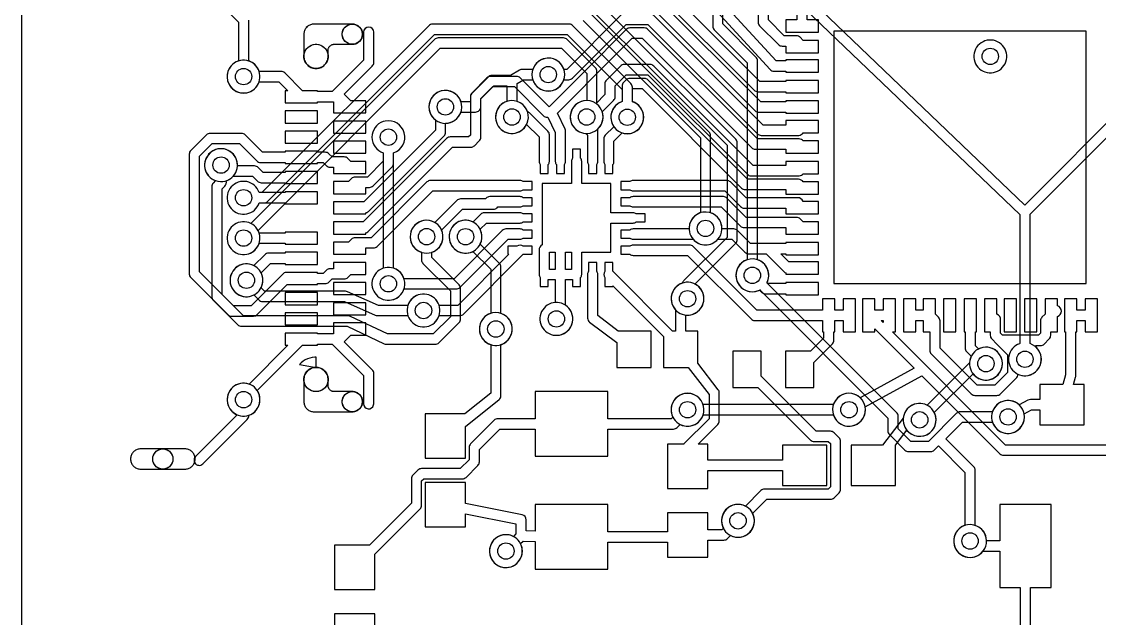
# Model space of a CAD drawing. Header units: millimetres. Extents: x 14 to 284, y -1 to 109.
# Drawn here: x 14 to 40.7, y 43.83 to 58.61 of the extents above; entities that cross this region are included whole.
import ezdxf

# ---------------------------------------------------------------- set-up
doc = ezdxf.new("R2010")
doc.units = ezdxf.units.MM

msp = doc.modelspace()

# ---------------------------------------------------------------- linework, layer by layer
at = {"layer": '16_copper'}
for points in [[(26.32, 60.713), (31.478, 55.555), (31.478, 53.269), (30.41, 52.201, 0.1515), (30.369, 52.136), (30.32, 52.115), (30.274, 52.089), (30.231, 52.056), (30.194, 52.019), (30.161, 51.976), (30.135, 51.93), (30.114, 51.881), (30.101, 51.829), (30.094, 51.777), (30.094, 51.723), (30.101, 51.671), (30.114, 51.619), (30.135, 51.57), (30.161, 51.524), (30.194, 51.481), (30.231, 51.444), (30.274, 51.411), (30.32, 51.385), (30.369, 51.364), (30.421, 51.351), (30.473, 51.344), (30.527, 51.344), (30.579, 51.351, 0.714252), (30.682, 52.114), (31.695, 53.126, 0.198912), (31.732, 53.216), (31.732, 55.608, 0.198912), (31.695, 55.697), (26.463, 60.929, 0.198912)], [(31.123, 59.382), (31.123, 58.5, 0.198912), (31.16, 58.41), (31.978, 57.592), (31.978, 52.716, 0.941276), (32.184, 51.93), (32.236, 51.943, 0.035223), (32.289, 51.966), (35.463, 48.792), (35.463, 48.476, 0.198912), (35.5, 48.387), (35.887, 48, 0.198912), (35.976, 47.963), (36.524, 47.963, 0.198912), (36.613, 48), (36.717, 48.103), (37.373, 47.447), (37.373, 46.137, 0.941276), (37.579, 45.351), (37.631, 45.364, 0.720356), (37.627, 46.137), (37.627, 47.5, 0.198912), (37.59, 47.59), (36.897, 48.283), (37.308, 48.695), (38.053, 48.695, 0.941276), (38.839, 48.901), (38.825, 48.953, 0.720356), (38.053, 48.949), (37.256, 48.949, 0.198912), (37.166, 48.912), (36.471, 48.217), (36.029, 48.217), (35.717, 48.529), (35.717, 48.844, 0.198912), (35.679, 48.934), (32.468, 52.145, 0.459093), (32.232, 52.716), (32.232, 57.645, 0.198912), (32.195, 57.735), (31.377, 58.553), (31.377, 59.28, 0.970637)], [(41.408, 56.623), (38.856, 54.07), (33.617, 59.075, 0.966426)], [(27.91, 58.637), (30.817, 55.73), (30.817, 53.876), (30.813, 53.875), (30.764, 53.855), (30.718, 53.828), (30.676, 53.796), (30.638, 53.758), (30.606, 53.716), (30.579, 53.67), (30.559, 53.621), (30.545, 53.569), (30.538, 53.516), (30.538, 53.463), (30.545, 53.41), (30.559, 53.359), (30.579, 53.309), (30.606, 53.263), (30.638, 53.221), (30.676, 53.183), (30.718, 53.151), (30.764, 53.124), (30.813, 53.104), (30.865, 53.09), (30.918, 53.083), (30.971, 53.083), (31.024, 53.09, 0.771278), (31.071, 53.876), (31.071, 55.783, 0.198912), (31.034, 55.873), (28.053, 58.854, 0.198912)], [(33.442, 58.891), (38.731, 53.838), (38.731, 50.637), (38.727, 50.636), (38.678, 50.615), (38.631, 50.589), (38.589, 50.556), (38.551, 50.519), (38.519, 50.476), (38.492, 50.43), (38.472, 50.381), (38.458, 50.329), (38.451, 50.277), (38.451, 50.223), (38.458, 50.171), (38.472, 50.119), (38.492, 50.07), (38.519, 50.024), (38.551, 49.981), (38.589, 49.944), (38.631, 49.911), (38.678, 49.885), (38.727, 49.864), (38.778, 49.851), (38.831, 49.844), (38.884, 49.844), (38.937, 49.851, 0.771278), (38.985, 50.637), (38.985, 53.84), (41.551, 56.406)]]:
    msp.add_lwpolyline(points, format="xyb", dxfattribs=at)
for points in [[(19.579, 53.851, 0.270611), (19.887, 54.123), (20.008, 54.123, 0.198912), (20.097, 54.16), (24.232, 58.294), (27.518, 58.294), (28.879, 56.934), (28.879, 56.63, 0.941276), (29.086, 55.844), (29.137, 55.858, 0.720356), (29.133, 56.63), (29.133, 56.986, 0.198912), (29.096, 57.076), (27.661, 58.511, 0.198912), (27.571, 58.548), (24.179, 58.548, 0.198912), (24.089, 58.511), (19.955, 54.377), (19.887, 54.377), (19.886, 54.381), (19.865, 54.43), (19.839, 54.476), (19.806, 54.519), (19.769, 54.556), (19.726, 54.589), (19.68, 54.615), (19.631, 54.636), (19.579, 54.649), (19.527, 54.656), (19.473, 54.656), (19.421, 54.649), (19.369, 54.636), (19.32, 54.615), (19.274, 54.589), (19.231, 54.556), (19.194, 54.519), (19.161, 54.476), (19.135, 54.43), (19.114, 54.381), (19.101, 54.329), (19.094, 54.277), (19.094, 54.223), (19.101, 54.171), (19.114, 54.119), (19.135, 54.07), (19.161, 54.024), (19.194, 53.981), (19.231, 53.944), (19.274, 53.911), (19.32, 53.885), (19.369, 53.864), (19.421, 53.851), (19.473, 53.844), (19.527, 53.844)], [(19.579, 52.851, 0.500459), (19.86, 53.438), (24.374, 57.952), (27.376, 57.952), (28.002, 57.326), (28.002, 56.656, 0.969904), (27.973, 55.844), (28.027, 55.844, 0.682561), (28.256, 56.566), (28.256, 57.379, 0.198912), (28.219, 57.469), (27.519, 58.168, 0.198912), (27.429, 58.206), (24.321, 58.206, 0.198912), (24.231, 58.168), (19.679, 53.616), (19.631, 53.636), (19.579, 53.649), (19.527, 53.656), (19.473, 53.656), (19.421, 53.649), (19.369, 53.636), (19.32, 53.615), (19.274, 53.589), (19.231, 53.556), (19.194, 53.519), (19.161, 53.476), (19.135, 53.43), (19.114, 53.381), (19.101, 53.329), (19.094, 53.277), (19.094, 53.223), (19.101, 53.171), (19.114, 53.119), (19.135, 53.07), (19.161, 53.024), (19.194, 52.981), (19.231, 52.944), (19.274, 52.911), (19.32, 52.885), (19.369, 52.864), (19.421, 52.851), (19.473, 52.844), (19.527, 52.844)], [(26.229, 55.851, 0.771278), (26.277, 56.637), (26.277, 57.078), (26.435, 57.173), (26.663, 57.173, 0.941276), (27.449, 57.379), (27.436, 57.431, 0.720356), (26.663, 57.427), (26.4, 57.427, 0.135931), (26.335, 57.409), (26.115, 57.277), (25.65, 57.277, 0.198912), (25.56, 57.24), (25.16, 56.84, 0.198912), (25.123, 56.75), (25.123, 56.627), (24.887, 56.627, 0.941276), (24.101, 56.421), (24.114, 56.369, 0.720356), (24.887, 56.373), (25.25, 56.373, 0.414214), (25.377, 56.5), (25.377, 56.697), (25.703, 57.023), (26.023, 57.023), (26.023, 56.637), (26.019, 56.636), (25.97, 56.615), (25.924, 56.589), (25.881, 56.556), (25.844, 56.519), (25.811, 56.476), (25.785, 56.43), (25.764, 56.381), (25.751, 56.329), (25.744, 56.277), (25.744, 56.223), (25.751, 56.171), (25.764, 56.119), (25.785, 56.07), (25.811, 56.024), (25.844, 55.981), (25.881, 55.944), (25.924, 55.911), (25.97, 55.885), (26.019, 55.864), (26.071, 55.851), (26.123, 55.844), (26.177, 55.844)], [(23.168, 51.719, 0.771278), (23.216, 52.506), (23.216, 55.363, 0.941276), (23.009, 56.149), (22.958, 56.136, 0.720356), (22.962, 55.363), (22.962, 52.506), (22.958, 52.505), (22.909, 52.484), (22.863, 52.457), (22.82, 52.425), (22.783, 52.387), (22.75, 52.345), (22.724, 52.299), (22.703, 52.25), (22.689, 52.198), (22.682, 52.145), (22.682, 52.092), (22.689, 52.039), (22.703, 51.988), (22.724, 51.939), (22.75, 51.893), (22.783, 51.85), (22.82, 51.813), (22.863, 51.78), (22.909, 51.754), (22.958, 51.733), (23.009, 51.719), (23.062, 51.712), (23.115, 51.712)], [(18.967, 51.856), (18.967, 54.471), (19.032, 54.537, 0.287325), (19.073, 54.672), (19.123, 54.692, 1), (18.762, 55.423), (18.716, 55.396, 0.577351), (18.762, 54.692), (18.809, 54.673), (18.75, 54.613, 0.198912), (18.713, 54.524), (18.713, 51.804, 0.198912), (18.75, 51.714), (19.358, 51.106, 0.198912), (19.448, 51.069), (22.065, 51.069), (22.985, 50.635, 0.110562), (23.039, 50.623), (24.25, 50.623, 0.198912), (24.34, 50.66), (24.84, 51.16, 0.198912), (24.877, 51.25), (24.877, 52, 0.198912), (24.84, 52.09), (24.162, 52.768), (24.162, 52.899, 0.941276), (23.955, 53.685), (23.904, 53.672, 0.720356), (23.908, 52.899), (23.908, 52.715, 0.198912), (23.945, 52.625), (24.623, 51.947), (24.623, 51.303), (24.197, 50.877), (23.067, 50.877), (22.147, 51.311, 0.110562), (22.093, 51.323), (19.5, 51.323)], [(25.829, 50.601, 0.771278), (25.877, 51.387), (25.877, 52.535, 0.198912), (25.84, 52.625), (25.363, 53.101, 0.941273), (24.661, 53.511), (24.635, 53.465, 0.720354), (25.184, 52.922), (25.623, 52.482), (25.623, 51.387), (25.619, 51.386), (25.57, 51.365), (25.524, 51.339), (25.481, 51.306), (25.444, 51.269), (25.411, 51.226), (25.385, 51.18), (25.364, 51.131), (25.351, 51.079), (25.344, 51.027), (25.344, 50.973), (25.351, 50.921), (25.364, 50.869), (25.385, 50.82), (25.411, 50.774), (25.444, 50.731), (25.481, 50.694), (25.524, 50.661), (25.57, 50.635), (25.619, 50.614), (25.671, 50.601), (25.723, 50.594), (25.777, 50.594)], [(24.038, 51.059, 1), (23.879, 51.858), (23.828, 51.844, 0.235788), (23.572, 51.585), (22.842, 51.585), (22.077, 51.924, 0.104642), (22.026, 51.935), (20.022, 51.935), (19.934, 52.023, 0.941273), (19.233, 52.432), (19.206, 52.386, 0.720354), (19.755, 51.843), (19.879, 51.718, 0.198912), (19.969, 51.681), (21.999, 51.681), (22.764, 51.342, 0.104642), (22.815, 51.331), (23.572, 51.331), (23.573, 51.328), (23.593, 51.278), (23.62, 51.232), (23.652, 51.19), (23.69, 51.152), (23.732, 51.12), (23.778, 51.093), (23.828, 51.073), (23.879, 51.059), (23.932, 51.052), (23.985, 51.052)], [(36.329, 48.351, 0.496235), (36.613, 48.934), (37.572, 49.892, 0.963878), (38.231, 50.369), (38.199, 50.411, 0.671223), (37.486, 50.166), (36.434, 49.113), (36.43, 49.115), (36.381, 49.136), (36.329, 49.149), (36.277, 49.156), (36.223, 49.156), (36.171, 49.149), (36.119, 49.136), (36.07, 49.115), (36.024, 49.089), (35.981, 49.056), (35.944, 49.019), (35.911, 48.976), (35.885, 48.93), (35.864, 48.881), (35.851, 48.829), (35.844, 48.777), (35.844, 48.723), (35.851, 48.671), (35.864, 48.619), (35.885, 48.57), (35.911, 48.524), (35.944, 48.481), (35.981, 48.444), (36.024, 48.411), (36.07, 48.385), (36.119, 48.364), (36.171, 48.351), (36.223, 48.344), (36.277, 48.344)], [(30.579, 48.601, 0.270611), (30.887, 48.873), (34.113, 48.873, 0.941276), (34.899, 49.079), (34.886, 49.131, 0.720356), (34.113, 49.127), (30.887, 49.127), (30.886, 49.131), (30.865, 49.18), (30.839, 49.226), (30.806, 49.269), (30.769, 49.306), (30.726, 49.339), (30.68, 49.365), (30.631, 49.386), (30.579, 49.399), (30.527, 49.406), (30.473, 49.406), (30.421, 49.399), (30.369, 49.386), (30.32, 49.365), (30.274, 49.339), (30.231, 49.306), (30.194, 49.269), (30.161, 49.226), (30.135, 49.18), (30.114, 49.131), (30.101, 49.079), (30.094, 49.027), (30.094, 48.973), (30.101, 48.921), (30.114, 48.869), (30.135, 48.82), (30.161, 48.774), (30.194, 48.731), (30.231, 48.694), (30.274, 48.661), (30.32, 48.635), (30.369, 48.614), (30.421, 48.601), (30.473, 48.594), (30.527, 48.594)]]:
    msp.add_lwpolyline(points, format="xyb", close=True, dxfattribs=at)
for points in [[(38.079, 57.351), (38.131, 57.364), (38.18, 57.385), (38.226, 57.411), (38.269, 57.444), (38.306, 57.481), (38.339, 57.524), (38.365, 57.57), (38.386, 57.619), (38.399, 57.671), (38.406, 57.723), (38.406, 57.777), (38.399, 57.829), (38.386, 57.881), (38.365, 57.93), (38.339, 57.976), (38.306, 58.019), (38.269, 58.056), (38.226, 58.089), (38.18, 58.115), (38.131, 58.136), (38.079, 58.149), (38.027, 58.156), (37.973, 58.156), (37.921, 58.149), (37.869, 58.136), (37.82, 58.115), (37.774, 58.089), (37.731, 58.056), (37.694, 58.019), (37.661, 57.976), (37.635, 57.93), (37.614, 57.881), (37.601, 57.829), (37.594, 57.777), (37.594, 57.723), (37.601, 57.671), (37.614, 57.619), (37.635, 57.57), (37.661, 57.524), (37.694, 57.481), (37.731, 57.444), (37.774, 57.411), (37.82, 57.385), (37.869, 57.364), (37.921, 57.351), (37.973, 57.344), (38.027, 57.344)], [(19.579, 56.851), (19.631, 56.864), (19.68, 56.885), (19.726, 56.911), (19.769, 56.944), (19.806, 56.981), (19.839, 57.024), (19.865, 57.07), (19.886, 57.119), (19.899, 57.171), (19.906, 57.223), (19.906, 57.277), (19.899, 57.329), (19.886, 57.381), (19.865, 57.43), (19.839, 57.476), (19.806, 57.519), (19.769, 57.556), (19.726, 57.589), (19.68, 57.615), (19.631, 57.636), (19.579, 57.649), (19.527, 57.656), (19.473, 57.656), (19.421, 57.649), (19.369, 57.636), (19.32, 57.615), (19.274, 57.589), (19.231, 57.556), (19.194, 57.519), (19.161, 57.476), (19.135, 57.43), (19.114, 57.381), (19.101, 57.329), (19.094, 57.277), (19.094, 57.223), (19.101, 57.171), (19.114, 57.119), (19.135, 57.07), (19.161, 57.024), (19.194, 56.981), (19.231, 56.944), (19.274, 56.911), (19.32, 56.885), (19.369, 56.864), (19.421, 56.851), (19.473, 56.844), (19.527, 56.844)], [(27.329, 50.851), (27.381, 50.864), (27.43, 50.885), (27.476, 50.911), (27.519, 50.944), (27.556, 50.981), (27.589, 51.024), (27.615, 51.07), (27.636, 51.119), (27.649, 51.171), (27.656, 51.223), (27.656, 51.277), (27.649, 51.329), (27.636, 51.381), (27.615, 51.43), (27.589, 51.476), (27.556, 51.519), (27.519, 51.556), (27.476, 51.589), (27.43, 51.615), (27.381, 51.636), (27.329, 51.649), (27.277, 51.656), (27.223, 51.656), (27.171, 51.649), (27.119, 51.636), (27.07, 51.615), (27.024, 51.589), (26.981, 51.556), (26.944, 51.519), (26.911, 51.476), (26.885, 51.43), (26.864, 51.381), (26.851, 51.329), (26.844, 51.277), (26.844, 51.223), (26.851, 51.171), (26.864, 51.119), (26.885, 51.07), (26.911, 51.024), (26.944, 50.981), (26.981, 50.944), (27.024, 50.911), (27.07, 50.885), (27.119, 50.864), (27.171, 50.851), (27.223, 50.844), (27.277, 50.844)], [(19.579, 48.851), (19.631, 48.864), (19.68, 48.885), (19.726, 48.911), (19.769, 48.944), (19.806, 48.981), (19.839, 49.024), (19.865, 49.07), (19.886, 49.119), (19.899, 49.171), (19.906, 49.223), (19.906, 49.277), (19.899, 49.329), (19.886, 49.381), (19.865, 49.43), (19.839, 49.476), (19.806, 49.519), (19.769, 49.556), (19.726, 49.589), (19.68, 49.615), (19.631, 49.636), (19.579, 49.649), (19.527, 49.656), (19.473, 49.656), (19.421, 49.649), (19.369, 49.636), (19.32, 49.615), (19.274, 49.589), (19.231, 49.556), (19.194, 49.519), (19.161, 49.476), (19.135, 49.43), (19.114, 49.381), (19.101, 49.329), (19.094, 49.277), (19.094, 49.223), (19.101, 49.171), (19.114, 49.119), (19.135, 49.07), (19.161, 49.024), (19.194, 48.981), (19.231, 48.944), (19.274, 48.911), (19.32, 48.885), (19.369, 48.864), (19.421, 48.851), (19.473, 48.844), (19.527, 48.844)], [(31.829, 45.851), (31.881, 45.864), (31.93, 45.885), (31.976, 45.911), (32.019, 45.944), (32.056, 45.981), (32.089, 46.024), (32.115, 46.07), (32.136, 46.119), (32.149, 46.171), (32.156, 46.223), (32.156, 46.277), (32.149, 46.329), (32.136, 46.381), (32.115, 46.43), (32.089, 46.476), (32.056, 46.519), (32.019, 46.556), (31.976, 46.589), (31.93, 46.615), (31.881, 46.636), (31.829, 46.649), (31.777, 46.656), (31.723, 46.656), (31.671, 46.649), (31.619, 46.636), (31.57, 46.615), (31.524, 46.589), (31.481, 46.556), (31.444, 46.519), (31.411, 46.476), (31.385, 46.43), (31.364, 46.381), (31.351, 46.329), (31.344, 46.277), (31.344, 46.223), (31.351, 46.171), (31.364, 46.119), (31.385, 46.07), (31.411, 46.024), (31.444, 45.981), (31.481, 45.944), (31.524, 45.911), (31.57, 45.885), (31.619, 45.864), (31.671, 45.851), (31.723, 45.844), (31.777, 45.844)], [(26.079, 45.101), (26.131, 45.114), (26.18, 45.135), (26.226, 45.161), (26.269, 45.194), (26.306, 45.231), (26.339, 45.274), (26.365, 45.32), (26.386, 45.369), (26.399, 45.421), (26.406, 45.473), (26.406, 45.527), (26.399, 45.579), (26.386, 45.631), (26.365, 45.68), (26.339, 45.726), (26.306, 45.769), (26.269, 45.806), (26.226, 45.839), (26.18, 45.865), (26.131, 45.886), (26.079, 45.899), (26.027, 45.906), (25.973, 45.906), (25.921, 45.899), (25.869, 45.886), (25.82, 45.865), (25.774, 45.839), (25.731, 45.806), (25.694, 45.769), (25.661, 45.726), (25.635, 45.68), (25.614, 45.631), (25.601, 45.579), (25.594, 45.527), (25.594, 45.473), (25.601, 45.421), (25.614, 45.369), (25.635, 45.32), (25.661, 45.274), (25.694, 45.231), (25.731, 45.194), (25.774, 45.161), (25.82, 45.135), (25.869, 45.114), (25.921, 45.101), (25.973, 45.094), (26.027, 45.094)]]:
    msp.add_lwpolyline(points, close=True, dxfattribs=at)
at = {"layer": '1_copper'}
for points in [[(33.745, 58.146), (33.366, 58.146), (33.289, 58.223, 0.198912), (33.199, 58.26), (32.895, 58.26), (32.502, 58.653), (32.502, 60.1), (32.875, 60.1), (32.875, 61.2), (31.875, 61.2), (31.875, 60.1), (32.248, 60.1), (32.248, 58.6, 0.198912), (32.285, 58.511), (32.753, 58.043, 0.198912), (32.843, 58.006), (32.932, 58.006), (32.932, 57.841), (33.745, 57.841)], [(33.745, 57.663), (32.932, 57.663), (32.932, 57.638), (32.695, 57.638), (30.375, 60.168), (30.375, 61.075), (29.375, 61.075), (29.375, 59.975), (30.207, 59.975), (32.546, 57.425, 0.210173), (32.639, 57.384), (32.932, 57.384), (32.932, 57.358), (33.745, 57.358)], [(33.745, 58.654), (33.465, 58.654), (33.465, 58.905, 0.951161), (33.07, 59.615), (33.024, 59.589, 0.705444), (33.211, 58.845), (33.211, 58.654), (32.932, 58.654), (32.932, 58.349), (33.745, 58.349)], [(33.253, 55.795, 0.267218), (33.366, 55.86), (33.745, 55.86), (33.745, 56.164), (32.932, 56.164), (32.932, 56.048), (32.374, 56.048), (29.661, 58.761, 0.198912), (29.571, 58.798), (28.929, 58.798, 0.198912), (28.839, 58.761), (27.505, 57.427), (27.437, 57.427, 0.941276), (26.651, 57.221), (26.664, 57.169, 0.720356), (27.437, 57.173), (27.558, 57.173, 0.198912), (27.647, 57.21), (28.982, 58.544), (29.518, 58.544), (32.231, 55.832, 0.198912), (32.321, 55.794), (33.248, 55.794)], [(22.53, 53.379, 0.12189), (22.582, 53.41), (24.674, 55.502), (25.129, 55.502, 0.198912), (25.219, 55.539), (25.34, 55.66, 0.198912), (25.377, 55.75), (25.377, 56.705), (25.674, 57.002), (26.211, 57.002), (26.931, 56.281, 0.198912), (27.021, 56.244), (27.041, 56.244), (27.223, 55.864), (27.223, 55.15, 0.167531), (27.25, 55.072), (27.25, 54.85), (27.45, 54.85), (27.45, 55.072, 0.166372), (27.477, 55.15), (27.477, 55.892, 0.111899), (27.465, 55.947), (27.275, 56.345), (28.668, 57.739, 0.070663), (28.69, 57.767), (29.124, 58.202), (29.376, 58.202), (32.089, 55.489, 0.198912), (32.179, 55.452), (32.932, 55.452), (32.932, 55.352), (33.745, 55.352), (33.745, 55.656), (33.366, 55.656, 0.233543), (33.264, 55.706), (32.232, 55.706), (29.519, 58.418, 0.198912), (29.429, 58.456), (29.071, 58.456, 0.198912), (28.981, 58.418), (28.489, 57.926, 0.06806), (28.468, 57.897), (27.071, 56.501), (26.354, 57.219, 0.198912), (26.264, 57.256), (25.621, 57.256, 0.198912), (25.531, 57.219), (25.16, 56.847, 0.198912), (25.123, 56.758), (25.123, 55.803), (25.076, 55.756), (24.621, 55.756, 0.198912), (24.531, 55.719), (22.463, 53.65), (21.73, 53.65), (21.73, 53.35), (22.53, 53.35)], [(33.269, 54.795, 0.222314), (33.366, 54.844), (33.745, 54.844), (33.745, 55.148), (32.932, 55.148), (32.932, 55.048), (32.124, 55.048), (29.661, 57.511, 0.198912), (29.571, 57.548), (28.929, 57.548, 0.198912), (28.839, 57.511), (28.489, 57.161, 0.198912), (28.452, 57.071), (28.452, 56.803), (28.233, 56.584, 0.94593), (27.731, 55.944), (27.774, 55.911, 0.133792), (27.977, 55.844), (28.023, 55.797), (28.023, 55.15, 0.167531), (28.05, 55.072), (28.05, 54.85), (28.25, 54.85), (28.25, 55.072, 0.166372), (28.277, 55.15), (28.277, 55.85, 0.168934), (28.269, 55.944), (28.306, 55.981, 0.266122), (28.386, 56.378), (28.668, 56.66, 0.198912), (28.706, 56.75), (28.706, 57.018), (28.982, 57.294), (29.518, 57.294), (31.981, 54.832, 0.198912), (32.071, 54.794), (33.264, 54.794)], [(33.745, 54.64), (33.366, 54.64, 0.278687), (33.248, 54.706), (31.982, 54.706), (29.519, 57.168, 0.198912), (29.429, 57.206), (29.071, 57.206, 0.198912), (28.981, 57.168), (28.916, 57.104, 0.198912), (28.879, 57.014), (28.879, 56.63, 0.503195), (28.673, 56.01), (28.46, 55.797, 0.198912), (28.423, 55.708), (28.423, 55.15, 0.167531), (28.45, 55.072), (28.45, 54.85), (28.65, 54.85), (28.65, 55.072, 0.166372), (28.677, 55.15), (28.677, 55.655), (28.879, 55.857, 0.995178), (29.137, 56.629), (29.133, 56.63), (29.133, 56.952), (29.376, 56.952), (31.839, 54.489, 0.198912), (31.929, 54.452), (32.932, 54.452), (32.932, 54.336), (33.745, 54.336)], [(22.53, 53.876, 0.152886), (22.597, 53.91), (24.469, 55.781, 0.198912), (24.506, 55.871), (24.506, 56.094, 0.960953), (24.527, 56.906), (24.473, 56.906, 0.691155), (24.252, 56.178), (24.252, 55.924), (22.478, 54.15), (21.73, 54.15), (21.73, 53.85), (22.53, 53.85)], [(27.05, 55.072, 0.166372), (27.077, 55.15), (27.077, 55.808, 0.198912), (27.04, 55.897), (26.597, 56.34, 0.14443), (26.536, 56.381), (26.515, 56.43, 1), (25.785, 56.07), (25.811, 56.024, 0.573041), (26.513, 56.065), (26.823, 55.755), (26.823, 55.15, 0.167531), (26.85, 55.072), (26.85, 54.85), (27.05, 54.85)], [(22.53, 54.507), (22.619, 54.507, 0.198912), (22.709, 54.544), (23.179, 55.014, 0.198912), (23.216, 55.103), (23.216, 55.363, 0.941276), (23.009, 56.149), (22.958, 56.136, 0.720356), (22.962, 55.363), (22.962, 55.156), (22.567, 54.761), (22.264, 54.761, 0.198912), (22.174, 54.724), (22.1, 54.65), (21.73, 54.65), (21.73, 54.35), (22.53, 54.35)], [(19.75, 51.319, 0.187839), (19.835, 51.356), (20.579, 52.1), (21.33, 52.1), (21.33, 52.123), (21.525, 52.123, 0.198912), (21.614, 52.16), (21.693, 52.239), (21.996, 52.239, 0.198912), (22.086, 52.276), (22.16, 52.35), (22.53, 52.35), (22.53, 52.65), (21.73, 52.65), (21.73, 52.493), (21.641, 52.493, 0.198912), (21.551, 52.456), (21.472, 52.377), (21.33, 52.377), (21.33, 52.4), (20.53, 52.4, 0.166445), (20.459, 52.34), (19.692, 51.573), (19.25, 51.573), (18.409, 52.414), (18.409, 55.278), (18.722, 55.591), (19.398, 55.591), (19.829, 55.16, 0.198912), (19.919, 55.123), (20.53, 55.123), (20.53, 55.1), (21.33, 55.1), (21.33, 55.123), (21.472, 55.123), (21.551, 55.044, 0.198912), (21.641, 55.007), (21.73, 55.007), (21.73, 54.85), (22.53, 54.85), (22.53, 55.15), (22.16, 55.15), (22.086, 55.224, 0.198912), (21.996, 55.261), (21.693, 55.261), (21.614, 55.34, 0.198912), (21.525, 55.377), (21.33, 55.377), (21.33, 55.4), (20.53, 55.4), (20.53, 55.377), (19.971, 55.377), (19.541, 55.808, 0.198912), (19.451, 55.845), (18.669, 55.845, 0.198912), (18.579, 55.808), (18.192, 55.421, 0.198912), (18.155, 55.331), (18.155, 52.361, 0.198912), (18.192, 52.272), (19.108, 51.356, 0.198912), (19.198, 51.319), (19.745, 51.319)], [(21.33, 54.9), (20.53, 54.9), (20.53, 54.877), (19.987, 54.877), (19.863, 55, 0.198912), (19.774, 55.037), (19.349, 55.037, 0.992015), (18.536, 55.084), (18.536, 55.031, 0.661218), (19.243, 54.783), (19.721, 54.783), (19.844, 54.66, 0.198912), (19.934, 54.623), (20.53, 54.623), (20.53, 54.6), (21.33, 54.6)], [(27.329, 50.851, 0.66736), (27.477, 51.588), (27.477, 52.223), (27.65, 52.223), (27.65, 52.05), (27.85, 52.05), (27.85, 52.272, 0.166882), (27.877, 52.35), (27.877, 52.9), (28.6, 52.9), (28.6, 53.623), (29.15, 53.623, 0.167531), (29.228, 53.65), (29.45, 53.65), (29.45, 53.85), (29.228, 53.85, 0.166372), (29.15, 53.877), (28.6, 53.877), (28.6, 54.6), (27.877, 54.6), (27.877, 55.15, 0.167531), (27.85, 55.228), (27.85, 55.45), (27.65, 55.45), (27.65, 55.228, 0.166372), (27.623, 55.15), (27.623, 54.6), (26.9, 54.6), (26.9, 53.08, 0.31005), (26.823, 52.95), (26.823, 52.35, 0.167531), (26.85, 52.272), (26.85, 52.05), (27.05, 52.05), (27.05, 52.223), (27.223, 52.223), (27.223, 51.656), (27.171, 51.649), (27.119, 51.636), (27.07, 51.615), (27.024, 51.589), (26.981, 51.556), (26.944, 51.519), (26.911, 51.476), (26.885, 51.43), (26.864, 51.381), (26.851, 51.329), (26.844, 51.277), (26.844, 51.223), (26.851, 51.171), (26.864, 51.119), (26.885, 51.07), (26.911, 51.024), (26.944, 50.981), (26.981, 50.944), (27.024, 50.911), (27.07, 50.885), (27.119, 50.864), (27.171, 50.851), (27.223, 50.844), (27.277, 50.844)], [(19.579, 53.851, 0.270611), (19.887, 54.123), (20.53, 54.123), (20.53, 54.1), (21.33, 54.1), (21.33, 54.4), (20.53, 54.4), (20.53, 54.377), (19.887, 54.377), (19.886, 54.381), (19.865, 54.43), (19.839, 54.476), (19.806, 54.519), (19.769, 54.556), (19.726, 54.589), (19.68, 54.615), (19.631, 54.636), (19.579, 54.649), (19.527, 54.656), (19.473, 54.656), (19.421, 54.649), (19.369, 54.636), (19.32, 54.615), (19.274, 54.589), (19.231, 54.556), (19.194, 54.519), (19.161, 54.476), (19.135, 54.43), (19.114, 54.381), (19.101, 54.329), (19.094, 54.277), (19.094, 54.223), (19.101, 54.171), (19.114, 54.119), (19.135, 54.07), (19.161, 54.024), (19.194, 53.981), (19.231, 53.944), (19.274, 53.911), (19.32, 53.885), (19.369, 53.864), (19.421, 53.851), (19.473, 53.844), (19.527, 53.844)], [(22.53, 53.007), (22.718, 53.007, 0.198912), (22.808, 53.044), (24.187, 54.423), (26.35, 54.423, 0.167531), (26.428, 54.45), (26.65, 54.45), (26.65, 54.65), (26.428, 54.65, 0.166372), (26.35, 54.677), (24.134, 54.677, 0.198912), (24.044, 54.64), (22.665, 53.261), (22.264, 53.261, 0.198912), (22.174, 53.224), (22.1, 53.15), (21.73, 53.15), (21.73, 52.85), (22.53, 52.85)], [(33.745, 54.158), (33.366, 54.158, 0.339117), (33.224, 54.247), (31.956, 54.247), (31.562, 54.64, 0.198912), (31.473, 54.677), (29.15, 54.677, 0.167531), (29.072, 54.65), (28.85, 54.65), (28.85, 54.45), (29.072, 54.45, 0.166372), (29.15, 54.423), (31.42, 54.423), (31.813, 54.03, 0.198912), (31.903, 53.993), (32.932, 53.993), (32.932, 53.853), (33.745, 53.853)], [(25.572, 54.274, 0.192839), (25.495, 54.22), (24.874, 54.22, 0.198912), (24.784, 54.183), (24.239, 53.637, 0.969227), (23.809, 52.947), (23.855, 52.921, 0.697587), (24.408, 53.447), (24.927, 53.966), (25.693, 53.966, 0.185648), (25.778, 53.999), (25.783, 54.003), (25.803, 54.023), (26.35, 54.023, 0.167531), (26.428, 54.05), (26.65, 54.05), (26.65, 54.25), (26.428, 54.25, 0.166372), (26.35, 54.277), (25.6, 54.277)], [(33.745, 53.65), (33.366, 53.65), (33.289, 53.727, 0.198912), (33.199, 53.764), (31.953, 53.764), (31.477, 54.24, 0.198912), (31.388, 54.277), (29.15, 54.277, 0.167531), (29.072, 54.25), (28.85, 54.25), (28.85, 54.05), (29.072, 54.05, 0.166372), (29.15, 54.023), (31.335, 54.023), (31.811, 53.547, 0.198912), (31.901, 53.51), (32.932, 53.51), (32.932, 53.345), (33.745, 53.345)], [(25.079, 52.885, 0.496235), (25.363, 53.468), (25.518, 53.623), (26.35, 53.623, 0.167531), (26.428, 53.65), (26.65, 53.65), (26.65, 53.85), (26.428, 53.85, 0.166372), (26.35, 53.877), (25.465, 53.877, 0.198912), (25.375, 53.84), (25.184, 53.648), (25.18, 53.65), (25.131, 53.67), (25.079, 53.684), (25.027, 53.691), (24.973, 53.691), (24.921, 53.684), (24.869, 53.67), (24.82, 53.65), (24.774, 53.623), (24.731, 53.591), (24.694, 53.553), (24.661, 53.511), (24.635, 53.465), (24.614, 53.416), (24.601, 53.364), (24.594, 53.311), (24.594, 53.258), (24.601, 53.205), (24.614, 53.154), (24.635, 53.105), (24.661, 53.059), (24.694, 53.016), (24.731, 52.979), (24.774, 52.946), (24.82, 52.92), (24.869, 52.899), (24.921, 52.885), (24.973, 52.878), (25.027, 52.878)], [(31.74, 53.44, 0.198912), (31.65, 53.477), (31.351, 53.477, 0.982918), (30.538, 53.516), (30.538, 53.477), (29.15, 53.477, 0.167531), (29.072, 53.45), (28.85, 53.45), (28.85, 53.25), (29.072, 53.25, 0.166372), (29.15, 53.223), (30.637, 53.223, 0.456699), (31.252, 53.223), (31.597, 53.223), (31.921, 52.9, 0.198912), (32.011, 52.862), (32.447, 52.862), (32.893, 52.417, 0.09361), (32.932, 52.391), (32.932, 52.354), (33.745, 52.354), (33.745, 52.659), (33.01, 52.659), (32.807, 52.862), (32.932, 52.862), (32.932, 52.837), (33.745, 52.837), (33.745, 53.142), (32.932, 53.142), (32.932, 53.116), (32.063, 53.116)], [(19.579, 52.851, 0.270611), (19.887, 53.123), (20.53, 53.123), (20.53, 53.1), (21.33, 53.1), (21.33, 53.4), (20.53, 53.4), (20.53, 53.377), (19.887, 53.377), (19.886, 53.381), (19.865, 53.43), (19.839, 53.476), (19.806, 53.519), (19.769, 53.556), (19.726, 53.589), (19.68, 53.615), (19.631, 53.636), (19.579, 53.649), (19.527, 53.656), (19.473, 53.656), (19.421, 53.649), (19.369, 53.636), (19.32, 53.615), (19.274, 53.589), (19.231, 53.556), (19.194, 53.519), (19.161, 53.476), (19.135, 53.43), (19.114, 53.381), (19.101, 53.329), (19.094, 53.277), (19.094, 53.223), (19.101, 53.171), (19.114, 53.119), (19.135, 53.07), (19.161, 53.024), (19.194, 52.981), (19.231, 52.944), (19.274, 52.911), (19.32, 52.885), (19.369, 52.864), (19.421, 52.851), (19.473, 52.844), (19.527, 52.844)], [(23.168, 51.719, 0.270611), (23.476, 51.992), (24.768, 51.992, 0.198912), (24.858, 52.029), (26.052, 53.223), (26.35, 53.223, 0.167531), (26.428, 53.25), (26.65, 53.25), (26.65, 53.45), (26.428, 53.45, 0.166372), (26.35, 53.477), (25.999, 53.477, 0.198912), (25.909, 53.44), (24.715, 52.246), (23.476, 52.246), (23.474, 52.25), (23.454, 52.299), (23.427, 52.345), (23.395, 52.387), (23.357, 52.425), (23.315, 52.457), (23.269, 52.484), (23.22, 52.505), (23.168, 52.518), (23.115, 52.525), (23.062, 52.525), (23.009, 52.518), (22.958, 52.505), (22.909, 52.484), (22.863, 52.457), (22.82, 52.425), (22.783, 52.387), (22.75, 52.345), (22.724, 52.299), (22.703, 52.25), (22.689, 52.198), (22.682, 52.145), (22.682, 52.092), (22.689, 52.039), (22.703, 51.988), (22.724, 51.939), (22.75, 51.893), (22.783, 51.85), (22.82, 51.813), (22.863, 51.78), (22.909, 51.754), (22.958, 51.733), (23.009, 51.719), (23.062, 51.712), (23.115, 51.712)], [(19.651, 51.807, 0.496235), (19.934, 52.39), (20.168, 52.623), (20.53, 52.623), (20.53, 52.6), (21.33, 52.6), (21.33, 52.9), (20.53, 52.9), (20.53, 52.877), (20.115, 52.877, 0.198912), (20.025, 52.84), (19.755, 52.569), (19.751, 52.571), (19.702, 52.592), (19.651, 52.606), (19.598, 52.613), (19.545, 52.613), (19.492, 52.606), (19.44, 52.592), (19.391, 52.571), (19.345, 52.545), (19.303, 52.512), (19.265, 52.475), (19.233, 52.432), (19.206, 52.386), (19.186, 52.337), (19.172, 52.286), (19.165, 52.233), (19.165, 52.18), (19.172, 52.127), (19.186, 52.075), (19.206, 52.026), (19.233, 51.98), (19.265, 51.938), (19.303, 51.9), (19.345, 51.868), (19.391, 51.841), (19.44, 51.821), (19.492, 51.807), (19.545, 51.8), (19.598, 51.8)], [(24.038, 51.059, 0.270611), (24.345, 51.331), (24.858, 51.331, 0.198912), (24.948, 51.369), (26.43, 52.85), (26.65, 52.85), (26.65, 53.05), (26.427, 53.05, 0.339914), (26.273, 53.05), (26.05, 53.05), (26.05, 52.85), (26.07, 52.85), (24.806, 51.585), (24.345, 51.585), (24.344, 51.589), (24.324, 51.639), (24.297, 51.685), (24.265, 51.727), (24.227, 51.765), (24.185, 51.797), (24.139, 51.824), (24.089, 51.844), (24.038, 51.858), (23.985, 51.865), (23.932, 51.865), (23.879, 51.858), (23.828, 51.844), (23.778, 51.824), (23.732, 51.797), (23.69, 51.765), (23.652, 51.727), (23.62, 51.685), (23.593, 51.639), (23.573, 51.589), (23.559, 51.538), (23.552, 51.485), (23.552, 51.432), (23.559, 51.379), (23.573, 51.328), (23.593, 51.278), (23.62, 51.232), (23.652, 51.19), (23.69, 51.152), (23.732, 51.12), (23.778, 51.093), (23.828, 51.073), (23.879, 51.059), (23.932, 51.052), (23.985, 51.052)], [(33.625, 50.17), (34.089, 50.634, 0.198912), (34.126, 50.724), (34.126, 50.932), (34.151, 50.932), (34.151, 51.211), (34.354, 51.211), (34.354, 50.932), (34.659, 50.932), (34.659, 51.745), (34.354, 51.745), (34.354, 51.465), (34.151, 51.465), (34.151, 51.745), (33.846, 51.745), (33.846, 51.465), (32.214, 51.465), (30.64, 53.04, 0.198912), (30.55, 53.077), (29.15, 53.077, 0.167531), (29.072, 53.05), (28.85, 53.05), (28.85, 52.85), (29.072, 52.85, 0.166372), (29.15, 52.823), (30.497, 52.823), (32.072, 51.249, 0.198912), (32.162, 51.211), (33.846, 51.211), (33.846, 50.932), (33.872, 50.932), (33.872, 50.776), (33.545, 50.45), (32.925, 50.45), (32.925, 49.55), (33.625, 49.55)], [(29.595, 50.95), (28.785, 50.95), (28.277, 51.333), (28.277, 52.35, 0.167531), (28.25, 52.428), (28.25, 52.65), (28.05, 52.65), (28.05, 52.428, 0.166372), (28.023, 52.35), (28.023, 51.27, 0.235242), (28.073, 51.169), (28.745, 50.662), (28.745, 50.05), (29.595, 50.05)], [(31, 47.498), (32.85, 47.498), (32.85, 47.125), (33.95, 47.125), (33.95, 48.125), (32.85, 48.125), (32.85, 47.752), (31, 47.752), (31, 48.15), (30.764, 48.15), (31.25, 48.637, 0.198912), (31.287, 48.726), (31.287, 49.42, 0.165307), (31.261, 49.497), (30.755, 50.155), (30.755, 50.95), (30.457, 50.95), (30.457, 51.346, 0.955801), (30.579, 52.149), (30.527, 52.156, 0.679794), (30.203, 51.472), (30.203, 50.95), (30.13, 50.95), (28.65, 52.43), (28.65, 52.65), (28.45, 52.65), (28.45, 52.427, 0.339914), (28.45, 52.273), (28.45, 52.05), (28.65, 52.05), (28.65, 52.07), (29.905, 50.815), (29.905, 50.05), (30.516, 50.05), (31.033, 49.376), (31.033, 48.779), (30.41, 48.156, 0.015272), (30.405, 48.15), (30, 48.15), (30, 47.05), (31, 47.05)], [(33.745, 52.151), (32.932, 52.151), (32.932, 52.126), (32.488, 52.126), (32.468, 52.145), (32.47, 52.149, 1), (31.74, 52.509), (31.719, 52.46, 0.668177), (32.285, 51.964), (32.289, 51.966, 0.350652), (32.435, 51.872), (32.932, 51.872), (32.932, 51.846), (33.745, 51.846)], [(38.253, 50.895), (38.253, 51.224, 0.339117), (38.164, 51.366), (38.164, 51.745), (37.86, 51.745), (37.86, 50.932), (37.999, 50.932), (37.999, 50.843, 0.198912), (38.036, 50.753), (38.163, 50.626), (38.163, 50.626), (38.426, 50.363), (38.426, 49.922), (38.113, 49.609), (37.672, 49.609), (36.755, 50.526), (36.755, 51.199, 0.198912), (36.718, 51.289), (36.64, 51.366), (36.64, 51.745), (36.336, 51.745), (36.336, 51.465), (36.158, 51.465), (36.158, 51.745), (35.853, 51.745), (35.853, 50.932), (36.158, 50.932), (36.158, 51.211), (36.336, 51.211), (36.336, 50.932), (36.501, 50.932), (36.501, 50.473, 0.198912), (36.538, 50.383), (37.529, 49.392, 0.198912), (37.619, 49.355), (38.166, 49.355, 0.198912), (38.256, 49.392), (38.643, 49.779, 0.229349), (38.68, 49.884), (38.727, 49.864, 0.819522), (39.127, 50.555), (39.127, 50.589), (39.244, 50.589, 0.198912), (39.334, 50.626), (39.461, 50.753, 0.198912), (39.498, 50.843), (39.498, 50.932), (39.663, 50.932), (39.663, 51.311, 0.749408), (39.663, 51.573), (39.663, 51.745), (39.358, 51.745), (39.358, 51.366), (39.281, 51.289, 0.198912), (39.244, 51.199), (39.244, 50.895), (39.192, 50.843), (38.305, 50.843)], [(37.972, 49.743, 1), (37.813, 50.542), (37.762, 50.528, 0.035223), (37.709, 50.506), (37.631, 50.584), (37.631, 50.932), (37.656, 50.932), (37.656, 51.745), (37.352, 51.745), (37.352, 50.932), (37.377, 50.932), (37.377, 50.531, 0.198912), (37.414, 50.441), (37.529, 50.326), (37.527, 50.323), (37.507, 50.273), (37.493, 50.222), (37.486, 50.169), (37.486, 50.116), (37.493, 50.063), (37.507, 50.012), (37.527, 49.962), (37.554, 49.916), (37.586, 49.874), (37.624, 49.836), (37.666, 49.804), (37.712, 49.777), (37.762, 49.757), (37.813, 49.743), (37.866, 49.736), (37.919, 49.736)], [(38.519, 48.422, 0.41058), (38.84, 48.896), (39.025, 48.998), (39.225, 48.998), (39.225, 48.625), (40.325, 48.625), (40.325, 49.625), (40.06, 49.625), (40.115, 49.806, 0.073873), (40.12, 49.843), (40.12, 50.932), (40.146, 50.932), (40.146, 51.211), (40.349, 51.211), (40.349, 50.932), (40.654, 50.932), (40.654, 51.745), (40.349, 51.745), (40.349, 51.465), (40.146, 51.465), (40.146, 51.745), (39.841, 51.745), (39.841, 50.932), (39.866, 50.932), (39.866, 49.862), (39.794, 49.625), (39.225, 49.625), (39.225, 49.252), (38.993, 49.252, 0.125983), (38.932, 49.236), (38.718, 49.119), (38.708, 49.128), (38.666, 49.161), (38.62, 49.187), (38.571, 49.208), (38.519, 49.221), (38.466, 49.228), (38.413, 49.228), (38.36, 49.221), (38.309, 49.208), (38.26, 49.187), (38.214, 49.161), (38.171, 49.128), (38.134, 49.09), (38.101, 49.048), (38.075, 49.002), (38.054, 48.953), (38.04, 48.901), (38.033, 48.849), (38.033, 48.795), (38.04, 48.742), (38.054, 48.691), (38.075, 48.642), (38.101, 48.596), (38.134, 48.553), (38.171, 48.516), (38.214, 48.483), (38.26, 48.457), (38.309, 48.436), (38.36, 48.422), (38.413, 48.416), (38.466, 48.416)], [(25, 48.587), (25.829, 49.251, 0.227838), (25.877, 49.35), (25.877, 50.613, 0.941276), (25.671, 51.399), (25.619, 51.386, 0.720356), (25.623, 50.613), (25.623, 49.411), (24.984, 48.9), (24, 48.9), (24, 47.8), (25, 47.8)], [(18.438, 47.629, 0.120111), (18.49, 47.66), (19.59, 48.76, 0.227431), (19.631, 48.864), (19.68, 48.885, 0.454549), (19.837, 49.478), (20.96, 50.6), (21.33, 50.6), (21.33, 50.623), (21.697, 50.623), (22.473, 49.847), (22.473, 49.15, 0.879449), (22.723, 49.118), (22.727, 49.15), (22.727, 49.9, 0.198912), (22.69, 49.99), (21.995, 50.685), (22.16, 50.85), (22.53, 50.85), (22.53, 51.15), (21.73, 51.15), (21.73, 50.877), (21.33, 50.877), (21.33, 50.9), (20.53, 50.9), (20.53, 50.6), (20.6, 50.6), (19.635, 49.634, 0.972892), (19.345, 48.874), (18.31, 47.84), (18.293, 47.818), (18.28, 47.793), (18.274, 47.765), (18.274, 47.737), (18.28, 47.71), (18.291, 47.684), (18.309, 47.662), (18.33, 47.644), (18.355, 47.631), (18.383, 47.624), (18.411, 47.623)], [(28.525, 45.723), (30, 45.723), (30, 45.35), (31, 45.35), (31, 45.773), (31.4, 45.773, 0.198912), (31.49, 45.81), (31.566, 45.887, 0.724132), (32.113, 46.434), (32.462, 46.782), (34.039, 46.782, 0.198912), (34.129, 46.819), (34.256, 46.946, 0.198912), (34.293, 47.036), (34.293, 48.214, 0.198912), (34.256, 48.304), (34.129, 48.431, 0.198912), (34.039, 48.468), (33.687, 48.468), (32.325, 49.83), (32.325, 50.45), (31.625, 50.45), (31.625, 49.55), (32.245, 49.55), (33.544, 48.251, 0.198912), (33.634, 48.214), (33.987, 48.214), (34.039, 48.162), (34.039, 47.088), (33.987, 47.036), (32.409, 47.036, 0.198912), (32.319, 46.999), (31.934, 46.613, 0.724132), (31.387, 46.066), (31.347, 46.027), (31, 46.027), (31, 46.45), (30, 46.45), (30, 45.977), (28.525, 45.977), (28.525, 46.65), (26.725, 46.65), (26.725, 45.995), (26.502, 45.999), (26.502, 46.275, 0.357512), (26.4, 46.4), (25, 46.68), (25, 47.2), (24, 47.2), (24, 46.1), (25, 46.1), (25, 46.42), (26.248, 46.171), (26.248, 45.928), (26.184, 45.863, 0.941273), (25.774, 45.161), (25.82, 45.135, 0.720354), (26.363, 45.684), (26.427, 45.747), (26.725, 45.741), (26.725, 45.05), (28.525, 45.05)], [(22.75, 45.42), (23.874, 46.544, 0.198912), (23.911, 46.634), (23.911, 47.237), (23.963, 47.289), (24.921, 47.289, 0.198912), (25.011, 47.326), (25.306, 47.621, 0.198912), (25.343, 47.711), (25.343, 48.013), (25.853, 48.523), (26.725, 48.523), (26.725, 47.85), (28.525, 47.85), (28.525, 48.523), (30.15, 48.523, 0.198912), (30.24, 48.56), (30.316, 48.637, 0.941273), (30.726, 49.339), (30.68, 49.365, 0.720354), (30.137, 48.816), (30.097, 48.777), (28.525, 48.777), (28.525, 49.45), (26.725, 49.45), (26.725, 48.777), (25.8, 48.777, 0.198912), (25.71, 48.74), (25.126, 48.156, 0.198912), (25.089, 48.066), (25.089, 47.763), (24.869, 47.543), (23.911, 47.543, 0.198912), (23.821, 47.506), (23.694, 47.379, 0.198912), (23.657, 47.289), (23.657, 46.687), (22.62, 45.65), (21.75, 45.65), (21.75, 44.55), (22.75, 44.55)], [(35.65, 48.125), (35.65, 48.125), (35.935, 48.492, 0.95248), (36.589, 48.976), (36.556, 49.019, 0.57735), (35.864, 48.881), (35.851, 48.829), (35.845, 48.79), (35.328, 48.125), (34.55, 48.125), (34.55, 47.125), (35.65, 47.125)]]:
    msp.add_lwpolyline(points, format="xyb", close=True, dxfattribs=at)
for points in [[(18.31, 59.66), (19.373, 58.597), (19.373, 57.637, 0.941276), (19.579, 56.851), (19.631, 56.864, 0.235788), (19.887, 57.123), (20.377, 57.123), (20.6, 56.9), (20.53, 56.9), (20.53, 56.6), (21.33, 56.6), (21.33, 56.623), (21.73, 56.623), (21.73, 56.35), (22.53, 56.35), (22.53, 56.65), (22.16, 56.65), (21.995, 56.815), (22.69, 57.51, 0.198912), (22.727, 57.6), (22.727, 58.35, 1), (22.473, 58.35), (22.473, 57.653), (21.697, 56.877), (21.33, 56.877), (21.33, 56.9), (20.96, 56.9), (20.52, 57.34, 0.198912), (20.43, 57.377), (19.887, 57.377, 0.238409), (19.627, 57.637), (19.627, 58.65, 0.198912)], [(29.768, 59.294), (32.15, 56.913, 0.198912), (32.24, 56.876), (32.932, 56.876), (32.932, 56.85), (33.745, 56.85), (33.745, 57.155), (32.932, 57.155), (32.932, 57.13), (32.292, 57.13), (29.911, 59.511, 0.198912)], [(29.626, 58.952), (32.173, 56.405, 0.198912), (32.263, 56.368), (32.932, 56.368), (32.932, 56.342), (33.745, 56.342), (33.745, 56.647), (32.932, 56.647), (32.932, 56.622), (32.316, 56.622), (29.769, 59.168, 0.198912)], [(42.013, 48.127), (38.38, 48.127), (35.575, 50.932), (35.65, 50.932), (35.65, 51.745), (35.345, 51.745), (35.345, 51.465), (35.142, 51.465), (35.142, 51.745), (34.837, 51.745), (34.837, 50.932), (35.142, 50.932), (35.142, 51.006), (36.118, 50.03), (34.778, 49.297, 0.952015), (34.194, 48.731), (34.231, 48.694, 0.711644), (34.9, 49.074), (36.305, 49.843), (38.238, 47.91, 0.198912), (38.328, 47.873), (42.066, 47.873, 0.198912)], [(38.997, 43.313), (38.997, 44.595), (39.505, 44.595), (39.505, 46.655), (38.235, 46.655), (38.235, 45.752), (37.906, 45.752, 0.965419), (37.094, 45.777), (37.094, 45.723, 0.686849), (37.819, 45.498), (38.235, 45.498), (38.235, 44.595), (38.743, 44.595), (38.743, 43.26, 0.198912)]]:
    msp.add_lwpolyline(points, format="xyb", dxfattribs=at)
for points in [[(21.083, 58.49), (21.083, 58.49), (21.055, 58.462)], [(40.374, 58.374), (34.126, 58.374), (34.126, 52.126), (40.374, 52.126)], [(21.33, 56.4), (20.53, 56.4), (20.53, 56.1), (21.33, 56.1)], [(22.53, 56.15), (21.73, 56.15), (21.73, 55.85), (22.53, 55.85)], [(21.33, 55.9), (20.53, 55.9), (20.53, 55.6), (21.33, 55.6)], [(22.53, 55.65), (21.73, 55.65), (21.73, 55.35), (22.53, 55.35)], [(27.077, 52.477), (27.077, 52.897), (27.08, 52.9), (27.223, 52.9), (27.223, 52.477)], [(27.477, 52.477), (27.477, 52.9), (27.623, 52.9), (27.623, 52.477)], [(22.53, 52.15), (21.73, 52.15), (21.73, 51.85), (22.53, 51.85)], [(21.33, 51.9), (20.53, 51.9), (20.53, 51.6), (21.33, 51.6)], [(22.53, 51.65), (21.73, 51.65), (21.73, 51.35), (22.53, 51.35)], [(37.148, 51.745), (36.844, 51.745), (36.844, 50.932), (37.148, 50.932)], [(38.647, 51.745), (38.342, 51.745), (38.342, 50.932), (38.647, 50.932)], [(39.155, 51.745), (38.85, 51.745), (38.85, 50.932), (39.155, 50.932)], [(21.33, 51.4), (20.53, 51.4), (20.53, 51.1), (21.33, 51.1)], [(35.296, 51.211), (35.345, 51.211), (35.345, 51.162)], [(38.627, 50.589), (38.632, 50.589), (38.631, 50.589), (38.627, 50.585)], [(21.296, 50.05), (21.296, 50.3), (21.295, 50.3), (21.264, 50.3), (21.203, 50.294), (21.142, 50.28), (21.084, 50.259), (21.028, 50.233), (20.976, 50.2), (20.928, 50.161), (20.884, 50.117), (21.295, 50.049), (21.295, 50.049)]]:
    msp.add_lwpolyline(points, close=True, dxfattribs=at)
msp.add_lwpolyline([(22.75, 42.85), (22.75, 43.95), (21.75, 43.95), (21.75, 42.85)], dxfattribs=at)
at = {"layer": 'drills_NPTH'}
for centre, radius in [((22.195, 58.3), 0.25), ((21.295, 57.75), 0.3), ((21.295, 49.75), 0.3), ((22.195, 49.2), 0.25), ((17.5, 47.78), 0.25)]:
    msp.add_circle(centre, radius, dxfattribs=at)
at = {"layer": 'drills_via_1_16'}
for centre in [(38, 57.75), (19.5, 57.25), (27.05, 57.3), (24.5, 56.5), (26.15, 56.25), (28, 56.25), (29.006, 56.244), (23.089, 55.75), (18.943, 55.058), (19.5, 54.25), (30.944, 53.49), (19.5, 53.25), (24.035, 53.286), (25, 53.285), (19.571, 52.206), (32.105, 52.329), (23.089, 52.119), (30.5, 51.75), (23.958, 51.458), (27.25, 51.25), (25.75, 51), (37.892, 50.142), (38.858, 50.25), (19.5, 49.25), (30.5, 49), (34.5, 49), (36.25, 48.75), (38.44, 48.822), (31.75, 46.25), (37.5, 45.75), (26, 45.5)]:
    msp.add_circle(centre, 0.203, dxfattribs=at)
at = {"layer": 'holes'}
for points in [[(20.995, 57.75), (20.996, 57.724), (21, 57.698), (21.005, 57.672), (21.013, 57.647), (21.023, 57.623), (21.035, 57.6), (21.049, 57.578), (21.065, 57.557), (21.083, 57.538), (21.102, 57.52), (21.123, 57.504), (21.145, 57.49), (21.168, 57.478), (21.192, 57.468), (21.217, 57.46), (21.243, 57.455), (21.269, 57.451), (21.295, 57.45), (21.321, 57.451), (21.347, 57.455), (21.373, 57.46), (21.398, 57.468), (21.422, 57.478), (21.445, 57.49), (21.467, 57.504), (21.488, 57.52), (21.507, 57.538), (21.525, 57.557), (21.541, 57.578), (21.555, 57.6), (21.567, 57.623), (21.577, 57.647), (21.585, 57.672), (21.59, 57.698), (21.594, 57.724), (21.595, 57.75), (21.595, 57.9), (21.596, 57.913), (21.597, 57.926), (21.6, 57.939), (21.604, 57.951), (21.609, 57.963), (21.615, 57.975), (21.622, 57.986), (21.63, 57.996), (21.639, 58.006), (21.649, 58.015), (21.659, 58.023), (21.67, 58.03), (21.682, 58.036), (21.694, 58.041), (21.706, 58.045), (21.719, 58.048), (21.732, 58.049), (21.745, 58.05), (22.195, 58.05), (22.217, 58.051), (22.238, 58.054), (22.26, 58.059), (22.281, 58.065), (22.301, 58.073), (22.32, 58.083), (22.338, 58.095), (22.356, 58.108), (22.372, 58.123), (22.387, 58.139), (22.4, 58.157), (22.412, 58.175), (22.422, 58.194), (22.43, 58.214), (22.436, 58.235), (22.441, 58.257), (22.444, 58.278), (22.445, 58.3), (22.444, 58.322), (22.441, 58.343), (22.436, 58.365), (22.43, 58.386), (22.422, 58.406), (22.412, 58.425), (22.4, 58.443), (22.387, 58.461), (22.372, 58.477), (22.356, 58.492), (22.338, 58.505), (22.32, 58.517), (22.301, 58.527), (22.281, 58.535), (22.26, 58.541), (22.238, 58.546), (22.217, 58.549), (22.195, 58.55), (21.245, 58.55), (21.223, 58.549), (21.202, 58.546), (21.18, 58.541), (21.159, 58.535), (21.139, 58.527), (21.12, 58.517), (21.102, 58.505), (21.084, 58.492), (21.068, 58.477), (21.053, 58.461), (21.04, 58.443), (21.028, 58.425), (21.018, 58.406), (21.01, 58.386), (21.004, 58.365), (20.999, 58.343), (20.996, 58.322), (20.995, 58.3), (20.995, 57.75)], [(22.175, 58.05), (22.136, 58.056), (22.099, 58.068), (22.064, 58.086), (22.032, 58.109), (22.004, 58.137), (21.981, 58.169), (21.963, 58.204), (21.951, 58.241), (21.945, 58.28), (21.945, 58.32), (21.951, 58.359), (21.963, 58.396), (21.981, 58.431), (22.004, 58.463), (22.032, 58.491), (22.064, 58.514), (22.099, 58.532), (22.136, 58.544), (22.175, 58.55), (22.215, 58.55), (22.254, 58.544), (22.291, 58.532), (22.326, 58.514), (22.358, 58.491), (22.386, 58.463), (22.409, 58.431), (22.427, 58.396), (22.439, 58.359), (22.445, 58.32), (22.445, 58.28), (22.439, 58.241), (22.427, 58.204), (22.409, 58.169), (22.386, 58.137), (22.358, 58.109), (22.326, 58.086), (22.291, 58.068), (22.254, 58.056), (22.215, 58.05), (22.175, 58.05)], [(21.271, 57.45), (21.225, 57.457), (21.18, 57.472), (21.138, 57.493), (21.1, 57.521), (21.066, 57.555), (21.038, 57.593), (21.017, 57.635), (21.002, 57.68), (20.995, 57.726), (20.995, 57.774), (21.002, 57.82), (21.017, 57.865), (21.038, 57.907), (21.066, 57.945), (21.1, 57.979), (21.138, 58.007), (21.18, 58.028), (21.225, 58.043), (21.271, 58.05), (21.319, 58.05), (21.365, 58.043), (21.41, 58.028), (21.452, 58.007), (21.49, 57.979), (21.524, 57.945), (21.552, 57.907), (21.573, 57.865), (21.588, 57.82), (21.595, 57.774), (21.595, 57.726), (21.588, 57.68), (21.573, 57.635), (21.552, 57.593), (21.524, 57.555), (21.49, 57.521), (21.452, 57.493), (21.41, 57.472), (21.365, 57.457), (21.319, 57.45), (21.271, 57.45)], [(20.995, 49.2), (20.996, 49.178), (20.999, 49.157), (21.004, 49.135), (21.01, 49.114), (21.018, 49.094), (21.028, 49.075), (21.04, 49.057), (21.053, 49.039), (21.068, 49.023), (21.084, 49.008), (21.102, 48.995), (21.12, 48.983), (21.139, 48.973), (21.159, 48.965), (21.18, 48.959), (21.202, 48.954), (21.223, 48.951), (21.245, 48.95), (22.195, 48.95), (22.217, 48.951), (22.238, 48.954), (22.26, 48.959), (22.281, 48.965), (22.301, 48.973), (22.32, 48.983), (22.338, 48.995), (22.356, 49.008), (22.372, 49.023), (22.387, 49.039), (22.4, 49.057), (22.412, 49.075), (22.422, 49.094), (22.43, 49.114), (22.436, 49.135), (22.441, 49.157), (22.444, 49.178), (22.445, 49.2), (22.444, 49.222), (22.441, 49.243), (22.436, 49.265), (22.43, 49.286), (22.422, 49.306), (22.412, 49.325), (22.4, 49.343), (22.387, 49.361), (22.372, 49.377), (22.356, 49.392), (22.338, 49.405), (22.32, 49.417), (22.301, 49.427), (22.281, 49.435), (22.26, 49.441), (22.238, 49.446), (22.217, 49.449), (22.195, 49.45), (21.745, 49.45), (21.732, 49.451), (21.719, 49.452), (21.706, 49.455), (21.694, 49.459), (21.682, 49.464), (21.67, 49.47), (21.659, 49.477), (21.649, 49.485), (21.639, 49.494), (21.63, 49.504), (21.622, 49.514), (21.615, 49.525), (21.609, 49.537), (21.604, 49.549), (21.6, 49.561), (21.597, 49.574), (21.596, 49.587), (21.595, 49.6), (21.595, 49.75), (21.594, 49.776), (21.59, 49.802), (21.585, 49.828), (21.577, 49.853), (21.567, 49.877), (21.555, 49.9), (21.541, 49.922), (21.525, 49.943), (21.507, 49.962), (21.488, 49.98), (21.467, 49.996), (21.445, 50.01), (21.422, 50.022), (21.398, 50.032), (21.373, 50.04), (21.347, 50.045), (21.321, 50.049), (21.295, 50.05), (21.269, 50.049), (21.243, 50.045), (21.217, 50.04), (21.192, 50.032), (21.168, 50.022), (21.145, 50.01), (21.123, 49.996), (21.102, 49.98), (21.083, 49.962), (21.065, 49.943), (21.049, 49.922), (21.035, 49.9), (21.023, 49.877), (21.013, 49.853), (21.005, 49.828), (21, 49.802), (20.996, 49.776), (20.995, 49.75), (20.995, 49.2)], [(21.271, 49.45), (21.225, 49.457), (21.18, 49.472), (21.138, 49.493), (21.1, 49.521), (21.066, 49.555), (21.038, 49.593), (21.017, 49.635), (21.002, 49.68), (20.995, 49.726), (20.995, 49.774), (21.002, 49.82), (21.017, 49.865), (21.038, 49.907), (21.066, 49.945), (21.1, 49.979), (21.138, 50.007), (21.18, 50.028), (21.225, 50.043), (21.271, 50.05), (21.319, 50.05), (21.365, 50.043), (21.41, 50.028), (21.452, 50.007), (21.49, 49.979), (21.524, 49.945), (21.552, 49.907), (21.573, 49.865), (21.588, 49.82), (21.595, 49.774), (21.595, 49.726), (21.588, 49.68), (21.573, 49.635), (21.552, 49.593), (21.524, 49.555), (21.49, 49.521), (21.452, 49.493), (21.41, 49.472), (21.365, 49.457), (21.319, 49.45), (21.271, 49.45)], [(22.175, 48.95), (22.136, 48.956), (22.099, 48.968), (22.064, 48.986), (22.032, 49.009), (22.004, 49.037), (21.981, 49.069), (21.963, 49.104), (21.951, 49.141), (21.945, 49.18), (21.945, 49.22), (21.951, 49.259), (21.963, 49.296), (21.981, 49.331), (22.004, 49.363), (22.032, 49.391), (22.064, 49.414), (22.099, 49.432), (22.136, 49.444), (22.175, 49.45), (22.215, 49.45), (22.254, 49.444), (22.291, 49.432), (22.326, 49.414), (22.358, 49.391), (22.386, 49.363), (22.409, 49.331), (22.427, 49.296), (22.439, 49.259), (22.445, 49.22), (22.445, 49.18), (22.439, 49.141), (22.427, 49.104), (22.409, 49.069), (22.386, 49.037), (22.358, 49.009), (22.326, 48.986), (22.291, 48.968), (22.254, 48.956), (22.215, 48.95), (22.175, 48.95)], [(16.7, 47.78), (16.701, 47.758), (16.704, 47.737), (16.709, 47.715), (16.715, 47.694), (16.723, 47.674), (16.733, 47.655), (16.745, 47.637), (16.758, 47.619), (16.773, 47.603), (16.789, 47.588), (16.807, 47.575), (16.825, 47.563), (16.844, 47.553), (16.864, 47.545), (16.885, 47.539), (16.907, 47.534), (16.928, 47.531), (16.95, 47.53), (18.05, 47.53), (18.072, 47.531), (18.093, 47.534), (18.115, 47.539), (18.136, 47.545), (18.156, 47.553), (18.175, 47.563), (18.193, 47.575), (18.211, 47.588), (18.227, 47.603), (18.242, 47.619), (18.255, 47.637), (18.267, 47.655), (18.277, 47.674), (18.285, 47.694), (18.291, 47.715), (18.296, 47.737), (18.299, 47.758), (18.3, 47.78), (18.299, 47.802), (18.296, 47.823), (18.291, 47.845), (18.285, 47.866), (18.277, 47.886), (18.267, 47.905), (18.255, 47.923), (18.242, 47.941), (18.227, 47.957), (18.211, 47.972), (18.193, 47.985), (18.175, 47.997), (18.156, 48.007), (18.136, 48.015), (18.115, 48.021), (18.093, 48.026), (18.072, 48.029), (18.05, 48.03), (16.95, 48.03), (16.928, 48.029), (16.907, 48.026), (16.885, 48.021), (16.864, 48.015), (16.844, 48.007), (16.825, 47.997), (16.807, 47.985), (16.789, 47.972), (16.773, 47.957), (16.758, 47.941), (16.745, 47.923), (16.733, 47.905), (16.723, 47.886), (16.715, 47.866), (16.709, 47.845), (16.704, 47.823), (16.701, 47.802), (16.7, 47.78)], [(17.48, 47.53), (17.441, 47.536), (17.404, 47.548), (17.369, 47.566), (17.337, 47.589), (17.309, 47.617), (17.286, 47.649), (17.268, 47.684), (17.256, 47.721), (17.25, 47.76), (17.25, 47.8), (17.256, 47.839), (17.268, 47.876), (17.286, 47.911), (17.309, 47.943), (17.337, 47.971), (17.369, 47.994), (17.404, 48.012), (17.441, 48.024), (17.48, 48.03), (17.52, 48.03), (17.559, 48.024), (17.596, 48.012), (17.631, 47.994), (17.663, 47.971), (17.691, 47.943), (17.714, 47.911), (17.732, 47.876), (17.744, 47.839), (17.75, 47.8), (17.75, 47.76), (17.744, 47.721), (17.732, 47.684), (17.714, 47.649), (17.691, 47.617), (17.663, 47.589), (17.631, 47.566), (17.596, 47.548), (17.559, 47.536), (17.52, 47.53), (17.48, 47.53)]]:
    msp.add_lwpolyline(points, close=True, dxfattribs=at)
at = {"layer": 'outline'}
msp.add_lwpolyline([(14, -1.27), (283.77, -1.27), (283.82, 109), (14, 109), (14, -1.27)], close=True, dxfattribs=at)

doc.saveas('drawing.dxf')
